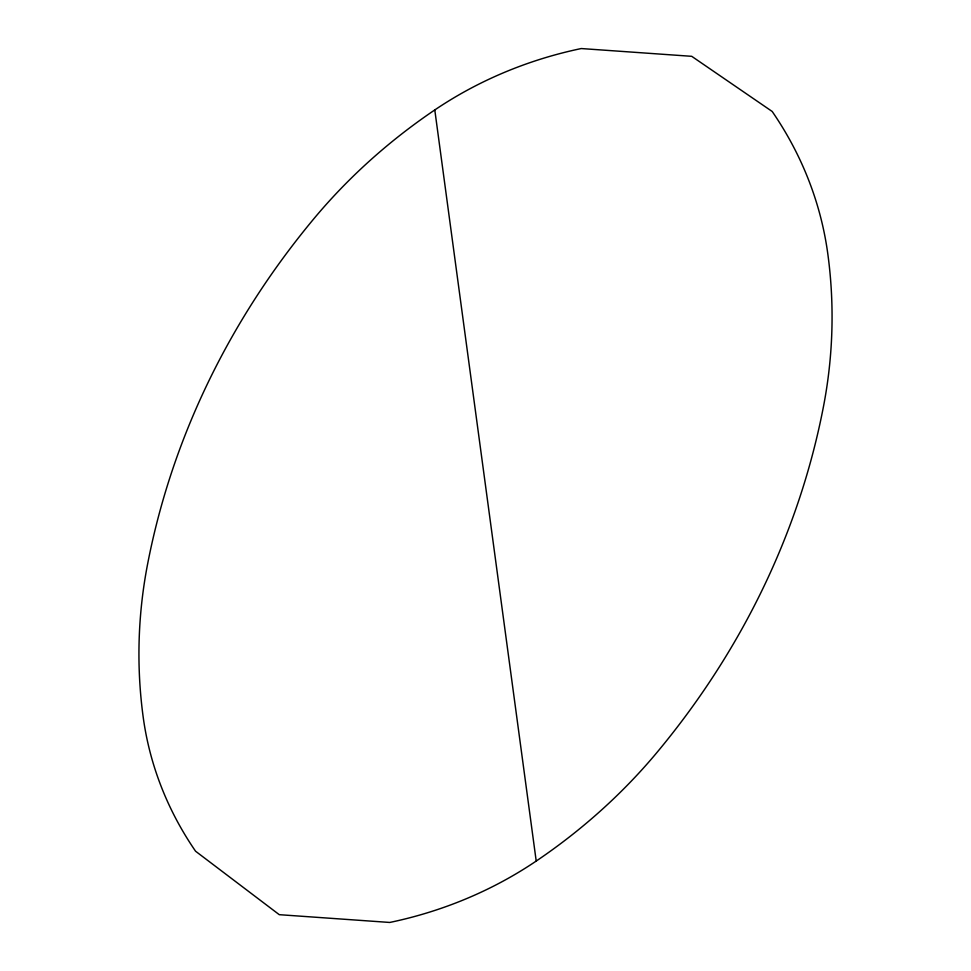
<?xml version="1.0" encoding="UTF-8"?>
<svg xmlns="http://www.w3.org/2000/svg" width="971" height="971" viewBox="0 0 971 971"><rect width="100%" height="100%" fill="white"/><g stroke="black" fill="none" stroke-linecap="round" stroke-linejoin="round"><path stroke-width="1.46" d="M434.79 109.941L536.21 861.059A382.246 338.442 -3.4 0 1 389.759 922.45L279.284 914.682L195.572 851.227A382.246 338.442 -3.4 0 1 143.162 716.901A598.67 530.057 -3.4 0 1 147.568 564.248A904.426 800.772 -3.4 0 1 313.16 219.592A598.67 530.057 -3.4 0 1 434.79 109.941A382.246 338.442 -3.4 0 1 581.241 48.55L691.716 56.318L772.188 111.471A405.878 359.367 -3.4 0 1 827.838 254.099A598.67 530.057 -3.4 0 1 823.432 406.752A904.426 800.772 -3.4 0 1 657.84 751.408A598.67 530.057 -3.4 0 1 536.21 861.059"/></g></svg>
